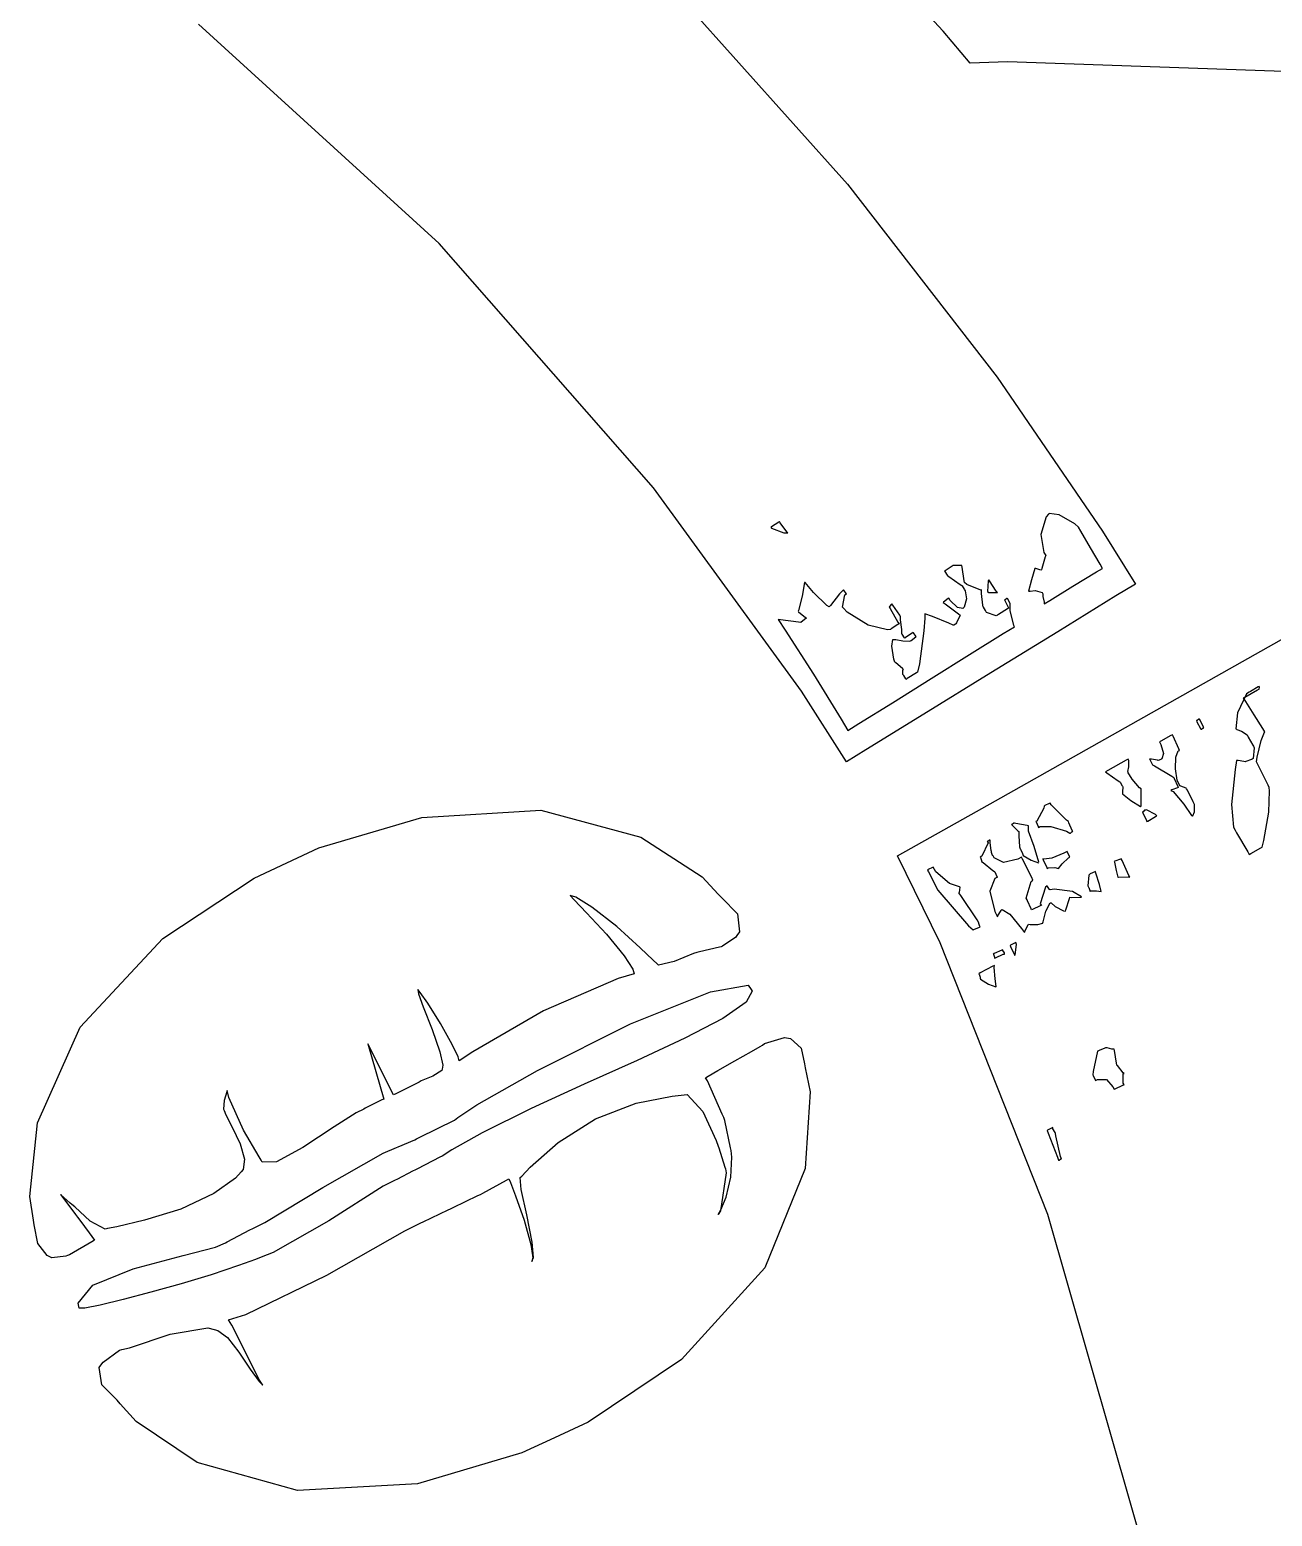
# Model space of a CAD drawing. Extents: x 46 to 308, y 59 to 295.
# Drawn here: x 220.36 to 251.15, y 190.67 to 227.52 of the extents above; entities that cross this region are included whole.
import ezdxf

# ---------------------------------------------------------------- set-up
doc = ezdxf.new("R2010")
doc.units = 0
doc.header["$MEASUREMENT"] = 0

msp = doc.modelspace()

# ---------------------------------------------------------------- linework, layer by layer
at = {"color": 7}
for points in [[(253.638, 227.746), (254.706, 226.307), (253.788, 226.405), (244.589, 226.731), (243.663, 226.696), (242.992, 227.489), (239.456, 231.296)], [(236.583, 228.206), (240.621, 223.693), (244.328, 218.91), (246.942, 215.092), (247.756, 213.783), (247.275, 213.487), (245.832, 212.598), (244.174, 211.578), (242.517, 210.559), (241.074, 209.67), (240.594, 209.374), (239.485, 211.127), (235.813, 216.166), (230.5, 222.224), (224.544, 227.66)], [(248.17, 189.121), (245.59, 198.151), (242.922, 204.884), (241.865, 207.045), (244.29, 208.412), (268.578, 222.118), (271.004, 223.485), (272.571, 220.381), (276.495, 210.677), (280.281, 197.561), (282.532, 184.081)]]:
    msp.add_lwpolyline(points, dxfattribs=at)
for points in [[(238.937, 215.335), (238.919, 215.319), (238.741, 215.204), (238.724, 215.194), (238.741, 215.168), (239.045, 215.054), (239.147, 215.054), (239.121, 215.08), (238.953, 215.301), (238.937, 215.335)], [(245.604, 215.511), (245.541, 215.451), (245.409, 215.014), (245.489, 214.561), (245.533, 214.489), (245.524, 214.454), (245.436, 214.172), (245.427, 214.136), (245.409, 214.128), (245.287, 214.172), (245.287, 214.172), (245.261, 214.172), (245.185, 213.89), (245.11, 213.607), (245.11, 213.607), (245.15, 213.607), (245.273, 213.625), (245.445, 213.572), (245.463, 213.537), (245.463, 213.476), (245.497, 213.337), (245.497, 213.29), (245.638, 213.378), (246.207, 213.731), (246.794, 214.084), (246.944, 214.172), (246.882, 214.278), (246.644, 214.683), (246.406, 215.09), (246.345, 215.194), (246.257, 215.275), (245.868, 215.499), (245.62, 215.529), (245.604, 215.511)], [(244.581, 213.431), (244.571, 213.422), (244.526, 213.395), (244.511, 213.395), (244.519, 213.378), (244.606, 213.211), (244.615, 213.184), (244.589, 213.167), (244.361, 213.026), (244.335, 213.008), (244.307, 212.991), (244.069, 213.079), (244.052, 213.114), (244.042, 213.123), (243.99, 213.21), (243.982, 213.218), (243.972, 213.262), (243.946, 213.548), (243.946, 213.643), (243.928, 213.634), (243.575, 213.775), (243.523, 213.819), (243.513, 213.863), (243.461, 214.198), (243.453, 214.242), (243.399, 214.242), (243.279, 214.242), (243.24, 214.242), (243.213, 214.226), (243.046, 214.11), (243.028, 214.1), (243.036, 214.092), (243.09, 214.005), (243.1, 213.996), (243.134, 213.969), (243.417, 213.775), (243.453, 213.747), (243.461, 213.739), (243.513, 213.652), (243.523, 213.643), (243.539, 213.616), (243.571, 213.414), (243.513, 213.211), (243.487, 213.184), (243.482, 213.174), (243.351, 213.202), (243.169, 213.378), (243.134, 213.431), (243.116, 213.422), (243.002, 213.334), (242.994, 213.324), (243.038, 213.29), (243.373, 213.043), (243.417, 213.008), (243.407, 212.991), (243.319, 212.823), (243.31, 212.795), (243.301, 212.787), (243.255, 212.761), (243.24, 212.761), (243.134, 212.815), (242.728, 212.981), (242.535, 213.042), (242.535, 213.042), (242.535, 212.938), (242.513, 212.624), (242.402, 211.808), (242.358, 211.596), (242.331, 211.58), (242.102, 211.438), (242.076, 211.42), (242.066, 211.43), (242.014, 211.518), (242.006, 211.526), (241.996, 211.544), (241.996, 211.659), (242.006, 211.667), (241.988, 211.685), (241.82, 211.826), (241.793, 211.843), (241.767, 211.923), (241.723, 212.246), (241.749, 212.408), (241.759, 212.408), (241.818, 212.408), (241.996, 212.378), (242.164, 212.364), (242.182, 212.372), (242.199, 212.382), (242.313, 212.47), (242.322, 212.478), (242.313, 212.488), (242.261, 212.576), (242.252, 212.585), (242.225, 212.567), (242.058, 212.46), (242.042, 212.442), (242.032, 212.452), (241.978, 212.54), (241.97, 212.549), (241.97, 212.655), (241.935, 212.893), (241.935, 212.972), (241.917, 213.008), (241.749, 213.256), (241.723, 213.29), (241.713, 213.282), (241.661, 213.228), (241.653, 213.218), (241.679, 213.174), (241.872, 212.839), (241.899, 212.795), (241.872, 212.779), (241.705, 212.673), (241.689, 212.655), (241.617, 212.646), (241.132, 212.761), (240.612, 213.087), (240.524, 213.184), (240.497, 213.211), (240.558, 213.511), (240.594, 213.537), (240.585, 213.546), (240.532, 213.634), (240.524, 213.643), (240.514, 213.634), (240.462, 213.581), (240.454, 213.571), (240.426, 213.537), (240.198, 213.254), (240.171, 213.218), (240.109, 213.254), (239.779, 213.572), (239.572, 213.819), (239.572, 213.819), (239.553, 213.819), (239.496, 213.48), (239.412, 213.123), (239.396, 213.114), (239.412, 213.096), (239.579, 212.955), (239.606, 212.937), (239.588, 212.929), (239.474, 212.841), (239.466, 212.831), (239.412, 212.841), (238.961, 212.893), (238.901, 212.901), (239.077, 212.637), (239.777, 211.552), (240.462, 210.432), (240.63, 210.149), (240.907, 210.322), (241.741, 210.841), (242.693, 211.438), (243.645, 212.036), (244.479, 212.554), (244.758, 212.725), (244.74, 212.753), (244.651, 213.129), (244.651, 213.254), (244.651, 213.298), (244.589, 213.422), (244.581, 213.431)], [(244.122, 213.89), (244.104, 213.863), (244.095, 213.599), (244.122, 213.571), (244.174, 213.571), (244.294, 213.571), (244.335, 213.571), (244.307, 213.607), (244.139, 213.863), (244.122, 213.89)], [(250.825, 211.244), (250.797, 211.235), (250.605, 211.12), (250.578, 211.102), (250.507, 211.057), (250.286, 210.59), (250.242, 210.195), (250.26, 210.185), (250.268, 210.177), (250.388, 210.137), (250.524, 210.045), (250.542, 210.009), (250.551, 209.983), (250.667, 209.788), (250.685, 209.762), (250.701, 209.718), (250.675, 209.454), (250.649, 209.444), (250.631, 209.436), (250.489, 209.383), (250.472, 209.374), (250.445, 209.383), (250.305, 209.41), (250.26, 209.41), (250.224, 209.189), (250.136, 208.321), (250.19, 207.752), (250.226, 207.68), (250.26, 207.619), (250.542, 207.143), (250.578, 207.081), (250.613, 207.099), (250.868, 207.24), (250.895, 207.257), (250.939, 207.425), (251.062, 208.131), (251.08, 208.66), (251.072, 208.738), (251.044, 208.8), (250.789, 209.313), (250.755, 209.374), (250.771, 209.489), (250.873, 209.904), (250.956, 210.107), (250.965, 210.115), (250.912, 210.203), (250.701, 210.538), (250.489, 210.873), (250.436, 210.961), (250.471, 210.979), (250.781, 211.156), (250.825, 211.173), (250.825, 211.173), (250.832, 211.23), (250.825, 211.244)], [(249.344, 210.432), (249.326, 210.432), (249.286, 210.396), (249.273, 210.396), (249.282, 210.37), (249.368, 210.203), (249.378, 210.185), (249.396, 210.185), (249.436, 210.22), (249.45, 210.22), (249.44, 210.238), (249.36, 210.406), (249.344, 210.432)], [(248.672, 210.043), (248.637, 210.027), (248.39, 209.885), (248.356, 209.867), (248.382, 209.806), (248.452, 209.578), (248.415, 209.452), (248.392, 209.444), (248.382, 209.436), (248.32, 209.41), (248.32, 209.41), (248.302, 209.419), (248.157, 209.444), (248.109, 209.444), (248.117, 209.436), (248.17, 209.321), (248.179, 209.303), (248.231, 209.277), (248.655, 209.021), (248.708, 208.985), (248.716, 208.959), (248.805, 208.766), (248.815, 208.738), (248.797, 208.73), (248.655, 208.678), (248.638, 208.668), (248.69, 208.642), (248.955, 208.325), (249.149, 208.043), (249.167, 208.033), (249.181, 208.033), (249.224, 208.139), (249.22, 208.317), (249.202, 208.351), (249.184, 208.387), (249.043, 208.669), (249.025, 208.704), (249.016, 208.722), (248.885, 208.774), (248.885, 208.774), (248.854, 208.782), (248.794, 208.917), (248.747, 209.203), (248.759, 209.494), (248.816, 209.644), (248.849, 209.656), (248.831, 209.7), (248.69, 210.009), (248.672, 210.043)], [(247.58, 209.444), (247.526, 209.418), (247.075, 209.163), (247.015, 209.127), (247.049, 209.101), (247.332, 208.907), (247.367, 208.88), (247.376, 208.872), (247.428, 208.784), (247.438, 208.774), (247.446, 208.758), (247.438, 208.632), (247.438, 208.632), (247.438, 208.578), (247.64, 208.417), (247.879, 208.271), (247.897, 208.279), (247.897, 208.385), (247.897, 208.625), (247.897, 208.704), (247.861, 208.73), (247.672, 208.942), (247.57, 209.119), (247.58, 209.127), (247.57, 209.137), (247.592, 209.247), (247.596, 209.41), (247.58, 209.444)], [(245.64, 208.351), (245.622, 208.343), (245.515, 208.289), (245.497, 208.279), (245.488, 208.227), (245.313, 207.902), (245.287, 207.892), (245.295, 207.884), (245.347, 207.768), (245.357, 207.75), (245.392, 207.768), (245.664, 207.774), (246.045, 207.654), (246.133, 207.61), (246.149, 207.61), (246.189, 207.646), (246.203, 207.646), (246.193, 207.672), (246.107, 207.866), (246.098, 207.892), (246.045, 207.928), (245.666, 208.307), (245.64, 208.351)], [(245.11, 207.786), (245.074, 207.796), (244.792, 207.848), (244.758, 207.856), (244.74, 207.856), (244.7, 207.822), (244.687, 207.822), (244.704, 207.804), (244.846, 207.663), (244.864, 207.646), (244.864, 207.54), (244.888, 207.265), (244.898, 207.221), (244.906, 207.213), (244.959, 207.099), (244.968, 207.081), (244.977, 207.054), (245.175, 206.936), (245.357, 206.868), (245.357, 206.868), (245.365, 206.886), (245.247, 207.275), (245.11, 207.659), (245.11, 207.786)], [(248.003, 208.175), (247.985, 208.175), (247.945, 208.139), (247.933, 208.139), (247.941, 208.113), (248.029, 207.92), (248.039, 207.892), (248.065, 207.902), (248.258, 208.016), (248.285, 208.033), (248.258, 208.069), (248.029, 208.184), (248.003, 208.175)], [(245.569, 206.305), (245.525, 206.27), (245.4, 205.854), (245.427, 205.81), (245.4, 205.802), (245.207, 205.715), (245.181, 205.705), (245.171, 205.732), (245.083, 205.926), (245.074, 205.952), (245.047, 205.996), (245.172, 206.411), (245.217, 206.445), (245.189, 206.507), (244.96, 206.958), (244.934, 207.01), (244.846, 206.966), (244.487, 206.883), (244.255, 206.992), (244.228, 207.045), (244.219, 207.054), (244.192, 207.127), (244.192, 207.151), (244.183, 207.178), (244.158, 207.37), (244.158, 207.433), (244.14, 207.433), (244.099, 207.397), (244.086, 207.397), (244.104, 207.363), (243.954, 207.038), (243.91, 207.01), (243.918, 207.002), (243.946, 206.929), (243.946, 206.904), (243.98, 206.878), (244.227, 206.685), (244.263, 206.658), (244.271, 206.649), (244.325, 206.533), (244.335, 206.515), (244.273, 206.481), (244.148, 206.168), (244.273, 205.661), (244.335, 205.529), (244.343, 205.547), (244.429, 205.687), (244.439, 205.705), (244.457, 205.715), (244.642, 205.595), (244.933, 205.246), (245.004, 205.14), (245.012, 205.158), (245.1, 205.335), (245.11, 205.353), (245.145, 205.344), (245.339, 205.344), (245.463, 205.377), (245.463, 205.387), (245.471, 205.405), (245.538, 205.674), (245.64, 205.882), (245.64, 205.882), (245.671, 205.882), (245.766, 205.789), (245.973, 205.679), (246.027, 205.669), (246.035, 205.705), (246.123, 205.988), (246.133, 206.022), (246.167, 206.014), (246.415, 206.022), (246.415, 206.022), (246.418, 206.029), (246.199, 206.164), (245.744, 206.217), (245.64, 206.199), (245.63, 206.208), (245.577, 206.288), (245.569, 206.305)], [(246.063, 207.151), (245.982, 207.107), (245.684, 206.984), (245.489, 206.966), (245.463, 206.974), (245.471, 206.948), (245.559, 206.755), (245.569, 206.728), (245.604, 206.746), (245.762, 206.755), (245.85, 206.728), (245.85, 206.728), (245.85, 206.728), (245.938, 206.843), (246.097, 206.994), (246.133, 207.01), (246.123, 207.028), (246.071, 207.134), (246.063, 207.151)], [(243.417, 206.269), (243.399, 206.279), (243.148, 206.358), (242.807, 206.649), (242.747, 206.764), (242.729, 206.755), (242.621, 206.702), (242.605, 206.692), (242.631, 206.648), (242.799, 206.313), (242.817, 206.269), (242.861, 206.19), (243.619, 205.309), (243.733, 205.21), (243.751, 205.22), (243.892, 205.273), (243.91, 205.281), (243.9, 205.291), (243.876, 205.364), (243.876, 205.387), (243.832, 205.458), (243.433, 206.058), (243.381, 206.128), (243.399, 206.138), (243.417, 206.269), (243.417, 206.269)], [(247.403, 206.974), (247.385, 206.966), (247.244, 206.914), (247.227, 206.904), (247.235, 206.888), (247.279, 206.684), (247.319, 206.515), (247.333, 206.515), (247.333, 206.515), (247.578, 206.525), (247.614, 206.515), (247.596, 206.56), (247.43, 206.93), (247.403, 206.974)], [(246.768, 206.658), (246.75, 206.649), (246.636, 206.597), (246.628, 206.587), (246.6, 206.569), (246.574, 206.305), (246.592, 206.269), (246.6, 206.261), (246.628, 206.188), (246.628, 206.163), (246.644, 206.173), (246.794, 206.177), (246.908, 206.163), (246.908, 206.163), (246.908, 206.163), (246.864, 206.332), (246.776, 206.613), (246.768, 206.658)], [(244.475, 204.717), (244.447, 204.709), (244.255, 204.621), (244.228, 204.611), (244.237, 204.603), (244.263, 204.53), (244.263, 204.505), (244.289, 204.515), (244.483, 204.603), (244.511, 204.611), (244.511, 204.639), (244.475, 204.698), (244.475, 204.717)], [(244.792, 204.894), (244.774, 204.885), (244.66, 204.833), (244.651, 204.823), (244.66, 204.797), (244.748, 204.603), (244.758, 204.575), (244.774, 204.593), (244.81, 204.85), (244.792, 204.894)], [(244.263, 204.329), (244.227, 204.312), (243.91, 204.144), (243.876, 204.118), (243.884, 204.109), (243.91, 204.036), (243.91, 204.012), (243.918, 203.986), (244.117, 203.867), (244.299, 203.799), (244.299, 203.799), (244.307, 203.809), (244.281, 203.999), (244.253, 204.276), (244.263, 204.329)], [(247.227, 202.248), (247.173, 202.248), (247.053, 202.282), (247.015, 202.282), (246.997, 202.274), (246.855, 202.222), (246.838, 202.212), (246.82, 202.204), (246.706, 201.701), (246.698, 201.613), (246.706, 201.596), (246.759, 201.49), (246.768, 201.472), (246.82, 201.498), (247.037, 201.498), (247.2, 201.322), (247.227, 201.26), (247.253, 201.269), (247.446, 201.357), (247.474, 201.366), (247.456, 201.41), (247.456, 201.64), (247.474, 201.648), (247.456, 201.666), (247.314, 201.843), (247.297, 201.859), (247.288, 201.903), (247.235, 202.222), (247.227, 202.248)], [(245.71, 200.308), (245.692, 200.299), (245.577, 200.247), (245.569, 200.237), (245.595, 200.167), (245.824, 199.576), (245.85, 199.496), (245.868, 199.496), (245.908, 199.532), (245.922, 199.532), (245.904, 199.594), (245.788, 200.105), (245.78, 200.165), (245.77, 200.183), (245.71, 200.277), (245.71, 200.308)]]:
    msp.add_lwpolyline(points, close=True, dxfattribs=at)
at = {"color": 32}
for points in [[(220.45, 198.015), (220.359, 198.6), (220.548, 200.426), (221.605, 202.799), (223.655, 204.996), (225.918, 206.494), (226.73, 206.868), (227.525, 207.239), (230.076, 207.998), (233.026, 208.175), (235.5, 207.505), (237.023, 206.522), (237.419, 206.092), (237.508, 206.004), (237.899, 205.609), (237.944, 205.16), (237.878, 205.07), (237.851, 205.026), (237.524, 204.806), (237.49, 204.788), (237.454, 204.779), (236.951, 204.665), (236.89, 204.647), (236.81, 204.621), (236.329, 204.427), (235.937, 204.338), (235.902, 204.365), (235.804, 204.462), (235.486, 204.768), (234.906, 205.291), (234.284, 205.774), (233.892, 206.017), (233.751, 206.058), (233.85, 205.951), (234.158, 205.631), (234.649, 205.102), (235.089, 204.566), (235.304, 204.238), (235.339, 204.118), (234.942, 204.003), (233.088, 203.201), (231.342, 202.186), (230.999, 201.965), (230.972, 202.063), (230.828, 202.366), (230.54, 202.887), (230.225, 203.39), (230.037, 203.659), (229.975, 203.729), (229.993, 203.624), (230.109, 203.302), (230.328, 202.742), (230.521, 202.182), (230.592, 201.855), (230.576, 201.753), (230.566, 201.719), (230.346, 201.582), (230.055, 201.464), (230.011, 201.436), (229.957, 201.41), (229.428, 201.145), (229.376, 201.119), (228.74, 202.388), (229.129, 201.013), (229.085, 200.997), (228.67, 200.793), (228.636, 200.767), (228.444, 200.676), (227.902, 200.329), (227.127, 199.814), (226.472, 199.457), (226.122, 199.447), (226.095, 199.496), (226.041, 199.584), (225.658, 200.241), (225.293, 201.057), (225.249, 201.224), (225.239, 201.19), (225.173, 200.977), (225.16, 200.767), (225.178, 200.731), (225.22, 200.626), (225.373, 200.32), (225.574, 199.906), (225.684, 199.526), (225.647, 199.271), (225.601, 199.213), (225.457, 199.056), (224.923, 198.672), (224.102, 198.283), (223.199, 198.009), (222.515, 197.849), (222.286, 197.802), (222.224, 197.786), (221.857, 197.984), (221.474, 198.341), (221.404, 198.402), (221.36, 198.438), (221.121, 198.65), (221.121, 198.65), (221.121, 198.65), (221.252, 198.473), (221.491, 198.156), (221.544, 198.085), (221.597, 198.015), (221.835, 197.697), (221.967, 197.52), (221.967, 197.52), (221.896, 197.475), (221.342, 197.151), (221.298, 197.133), (221.254, 197.116), (220.909, 197.08), (220.875, 197.097), (220.787, 197.133), (220.556, 197.437), (220.468, 197.9), (220.45, 198.015)], [(225.884, 197.802), (226.183, 197.952), (227.624, 198.822), (229.12, 199.672), (229.446, 199.813), (229.49, 199.831), (229.897, 200.008), (229.941, 200.025), (230.029, 200.069), (230.884, 200.493), (230.963, 200.554), (231.439, 200.872), (232.937, 201.725), (235.245, 202.883), (237.228, 203.67), (238.157, 203.837), (238.231, 203.729), (238.257, 203.688), (238.115, 203.42), (237.53, 203.011), (236.59, 202.521), (235.408, 201.971), (234.101, 201.382), (232.784, 200.779), (231.57, 200.178), (230.814, 199.759), (230.576, 199.602), (230.522, 199.576), (229.966, 199.285), (229.905, 199.249), (229.861, 199.233), (229.456, 199.02), (229.412, 199.003), (229.12, 198.852), (227.766, 197.997), (226.394, 197.212), (226.095, 197.097), (225.957, 197.04), (225.535, 196.887), (224.853, 196.661), (224.108, 196.435), (223.361, 196.225), (222.673, 196.044), (222.107, 195.907), (221.721, 195.83), (221.58, 195.828), (221.58, 195.828), (221.557, 195.951), (221.919, 196.403), (222.92, 196.81), (224.159, 197.133), (224.961, 197.345), (225.213, 197.449), (225.247, 197.477), (225.812, 197.776), (225.884, 197.802)], [(222.603, 193.463), (222.523, 193.551), (222.148, 193.931), (222.083, 194.363), (222.144, 194.451), (222.178, 194.495), (222.585, 194.787), (222.639, 194.804), (222.831, 194.848), (223.838, 195.184), (224.772, 195.343), (224.932, 195.298), (225.02, 195.281), (225.262, 195.104), (225.544, 194.743), (225.818, 194.316), (226.042, 194.01), (226.131, 193.922), (226.05, 194.046), (225.363, 195.413), (225.285, 195.545), (225.716, 195.677), (227.718, 196.652), (229.65, 197.75), (230.047, 197.944), (230.107, 197.97), (230.725, 198.271), (230.787, 198.297), (230.848, 198.323), (231.466, 198.623), (231.528, 198.65), (231.589, 198.686), (232.172, 199.003), (232.234, 199.037), (232.268, 198.949), (232.395, 198.618), (232.607, 198.015), (232.773, 197.411), (232.824, 197.079), (232.797, 196.99), (232.841, 197.088), (232.809, 197.466), (232.674, 198.143), (232.538, 198.772), (232.508, 199.074), (232.551, 199.107), (232.763, 199.327), (233.456, 199.934), (234.375, 200.524), (235.388, 200.91), (236.274, 201.089), (236.573, 201.119), (236.652, 201.129), (237.035, 200.71), (237.366, 199.99), (237.419, 199.849), (237.436, 199.805), (237.586, 199.328), (237.596, 199.283), (237.612, 199.187), (237.472, 198.243), (237.419, 198.155), (237.419, 198.155), (237.483, 198.265), (237.617, 198.579), (237.731, 199.078), (237.753, 199.578), (237.736, 199.742), (237.727, 199.805), (237.586, 200.484), (237.56, 200.554), (237.516, 200.642), (237.155, 201.464), (237.103, 201.542), (237.173, 201.586), (237.411, 201.724), (237.833, 201.961), (238.242, 202.193), (238.46, 202.319), (238.514, 202.354), (238.566, 202.39), (239.059, 202.54), (239.113, 202.53), (239.211, 202.514), (239.474, 202.28), (239.554, 201.887), (239.572, 201.789), (239.693, 201.191), (239.577, 199.295), (238.57, 196.833), (236.51, 194.557), (234.195, 193.004), (233.363, 192.617), (232.556, 192.242), (229.97, 191.474), (226.991, 191.308), (224.507, 192.007), (222.992, 193.023), (222.603, 193.463)]]:
    msp.add_lwpolyline(points, close=True, dxfattribs=at)

doc.saveas('drawing.dxf')
